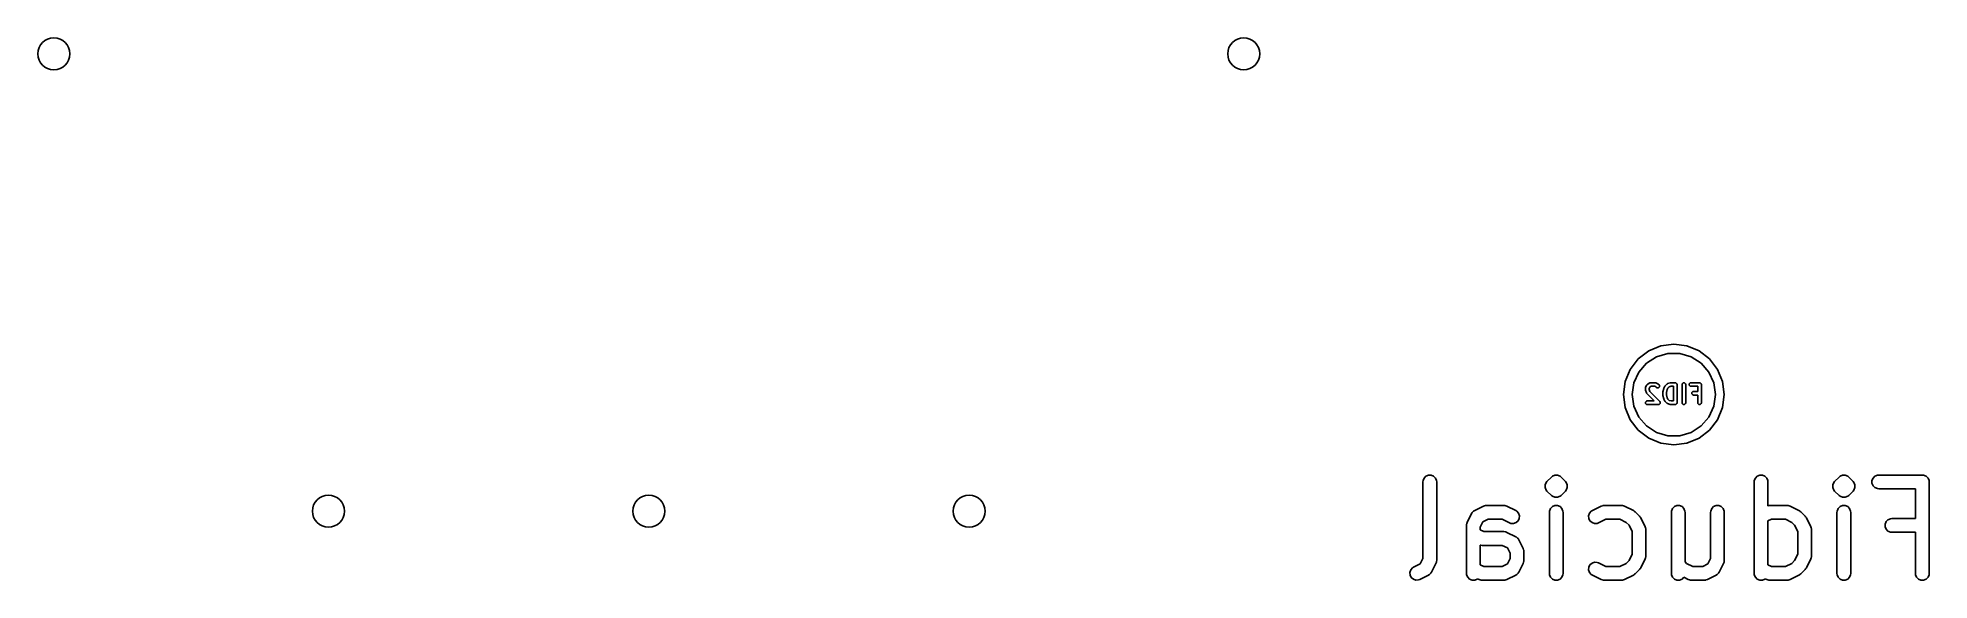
# Model space of a CAD drawing. Extents: x 4.95 to 6.28, y -5.75 to -4.21.
# Drawn here: x 5.466 to 6.279, y -4.443 to -4.21 of the extents above.
import ezdxf

# ---------------------------------------------------------------- set-up
doc = ezdxf.new("R2010")
doc.units = 0
doc.header["$MEASUREMENT"] = 0
doc.layers.add('BLACK', color=7, linetype='CONTINUOUS')

msp = doc.modelspace()

# ---------------------------------------------------------------- linework, layer by layer
at = {"layer": 'BLACK', "linetype": 'CONTINUOUS'}
for p, q in [((6.15846, -4.34444), (6.16369, -4.34227)), ((6.16369, -4.34227), (6.16929, -4.34154)), ((6.16929, -4.34154), (6.1749, -4.34227)), ((6.1749, -4.34227), (6.18012, -4.34444)), ((6.14838, -4.35758), (6.15054, -4.35236)), ((6.15054, -4.35236), (6.15398, -4.34788)), ((6.15398, -4.34788), (6.15846, -4.34444)), ((6.15757, -4.34966), (6.15423, -4.35351)), ((6.16186, -4.34691), (6.15757, -4.34966)), ((6.16674, -4.34547), (6.16186, -4.34691)), ((6.17184, -4.34547), (6.16674, -4.34547)), ((6.17673, -4.34691), (6.17184, -4.34547)), ((6.18101, -4.34966), (6.17673, -4.34691)), ((6.18012, -4.34444), (6.1846, -4.34788)), ((6.18435, -4.35351), (6.18101, -4.34966)), ((6.1846, -4.34788), (6.18804, -4.35236)), ((6.18804, -4.35236), (6.19021, -4.35758)), ((6.14764, -4.36319), (6.14838, -4.35758)), ((6.15212, -4.35815), (6.15139, -4.36319)), ((6.15423, -4.35351), (6.15212, -4.35815)), ((6.15707, -4.36032), (6.1571, -4.3602)), ((6.15708, -4.36034), (6.15707, -4.36032)), ((6.15707, -4.36038), (6.15708, -4.36034)), ((6.15707, -4.36113), (6.15707, -4.36038)), ((6.1571, -4.3602), (6.15713, -4.36007)), ((6.15713, -4.36007), (6.15714, -4.36006)), ((6.15714, -4.36006), (6.15715, -4.36002)), ((6.15715, -4.36002), (6.15753, -4.35927)), ((6.15753, -4.35927), (6.1576, -4.35917)), ((6.1576, -4.35917), (6.15767, -4.35907)), ((6.15767, -4.35907), (6.15805, -4.35869)), ((6.15805, -4.35869), (6.15815, -4.35862)), ((6.15815, -4.35862), (6.15825, -4.35855)), ((6.15825, -4.35855), (6.159, -4.35817)), ((6.15888, -4.36009), (6.15864, -4.36056)), ((6.15864, -4.36056), (6.15864, -4.361)), ((6.15907, -4.3599), (6.15888, -4.36009)), ((6.159, -4.35817), (6.15904, -4.35816)), ((6.15904, -4.35816), (6.15905, -4.35815)), ((6.15905, -4.35815), (6.15918, -4.35812)), ((6.15954, -4.35966), (6.15907, -4.3599)), ((6.15918, -4.35812), (6.1593, -4.35809)), ((6.1593, -4.35809), (6.15932, -4.3581)), ((6.15932, -4.3581), (6.15936, -4.35809)), ((6.15936, -4.35809), (6.16123, -4.35809)), ((6.16104, -4.35966), (6.15954, -4.35966)), ((6.16151, -4.3599), (6.16104, -4.35966)), ((6.16123, -4.35809), (6.16127, -4.3581)), ((6.16127, -4.3581), (6.16129, -4.35809)), ((6.16129, -4.35809), (6.16141, -4.35812)), ((6.16141, -4.35812), (6.16153, -4.35815)), ((6.1618, -4.36018), (6.16151, -4.3599)), ((6.16153, -4.35815), (6.16154, -4.35816)), ((6.16154, -4.35816), (6.16158, -4.35817)), ((6.16158, -4.35817), (6.16233, -4.35855)), ((6.16205, -4.36035), (6.1618, -4.36018)), ((6.16266, -4.36035), (6.16205, -4.36035)), ((6.16233, -4.35855), (6.16243, -4.35862)), ((6.16243, -4.35862), (6.16254, -4.35869)), ((6.16254, -4.35869), (6.16291, -4.35907)), ((6.16308, -4.35993), (6.16266, -4.36035)), ((6.16291, -4.35907), (6.16308, -4.35932)), ((6.16308, -4.35932), (6.16308, -4.35993)), ((6.16459, -4.36206), (6.16497, -4.36056)), ((6.16497, -4.36056), (6.165, -4.36048)), ((6.165, -4.36048), (6.16502, -4.3604)), ((6.16502, -4.3604), (6.1654, -4.35965)), ((6.1654, -4.35965), (6.16548, -4.35955)), ((6.16548, -4.35955), (6.16555, -4.35944)), ((6.16555, -4.35944), (6.1663, -4.35869)), ((6.1663, -4.35869), (6.16633, -4.35867)), ((6.16633, -4.35867), (6.16634, -4.35866)), ((6.16634, -4.35866), (6.16645, -4.35859)), ((6.16645, -4.35859), (6.16655, -4.35852)), ((6.16675, -4.36047), (6.16647, -4.36103)), ((6.16655, -4.35852), (6.16657, -4.35852)), ((6.16657, -4.35852), (6.16661, -4.3585)), ((6.16661, -4.3585), (6.16773, -4.35813)), ((6.16728, -4.35994), (6.16675, -4.36047)), ((6.16811, -4.35966), (6.16728, -4.35994)), ((6.16773, -4.35813), (6.16786, -4.35811)), ((6.16786, -4.35811), (6.16798, -4.35809)), ((6.16798, -4.35809), (6.16985, -4.35809)), ((6.16907, -4.35966), (6.16811, -4.35966)), ((6.16907, -4.36596), (6.16907, -4.35966)), ((6.16985, -4.35809), (6.17016, -4.35815)), ((6.17016, -4.35815), (6.17058, -4.35857)), ((6.17058, -4.35857), (6.17064, -4.35888)), ((6.17064, -4.35888), (6.17064, -4.36675)), ((6.17282, -4.35888), (6.17288, -4.35857)), ((6.17282, -4.36675), (6.17282, -4.35888)), ((6.17288, -4.35857), (6.1733, -4.35815)), ((6.1733, -4.35815), (6.1739, -4.35815)), ((6.1739, -4.35815), (6.17433, -4.35857)), ((6.17433, -4.35857), (6.17439, -4.35888)), ((6.17439, -4.35888), (6.17439, -4.36675)), ((6.17588, -4.35857), (6.1763, -4.35815)), ((6.17588, -4.35918), (6.17588, -4.35857)), ((6.1763, -4.3596), (6.17588, -4.35918)), ((6.1763, -4.35815), (6.1766, -4.35809)), ((6.1766, -4.35966), (6.1763, -4.3596)), ((6.1766, -4.35809), (6.18035, -4.35809)), ((6.17957, -4.35966), (6.1766, -4.35966)), ((6.17957, -4.36184), (6.17957, -4.35966)), ((6.18035, -4.35809), (6.18065, -4.35815)), ((6.18065, -4.35815), (6.18108, -4.35857)), ((6.18108, -4.35857), (6.18114, -4.35888)), ((6.18114, -4.35888), (6.18114, -4.36675)), ((6.18647, -4.35815), (6.18435, -4.35351)), ((6.18719, -4.36319), (6.18647, -4.35815)), ((6.19021, -4.35758), (6.19094, -4.36319)), ((6.14838, -4.36879), (6.14764, -4.36319)), ((6.15139, -4.36319), (6.15212, -4.36823)), ((6.15212, -4.36823), (6.15423, -4.37287)), ((6.15709, -4.36125), (6.15707, -4.36113)), ((6.15711, -4.36137), (6.15709, -4.36125)), ((6.15748, -4.3625), (6.15711, -4.36137)), ((6.15713, -4.36645), (6.15755, -4.36602)), ((6.15713, -4.36705), (6.15713, -4.36645)), ((6.15755, -4.36748), (6.15713, -4.36705)), ((6.1575, -4.36253), (6.15748, -4.3625)), ((6.1575, -4.36255), (6.1575, -4.36253)), ((6.15757, -4.36266), (6.1575, -4.36255)), ((6.15755, -4.36602), (6.15786, -4.36596)), ((6.15786, -4.36754), (6.15755, -4.36748)), ((6.15764, -4.36277), (6.15757, -4.36266)), ((6.15765, -4.36277), (6.15764, -4.36277)), ((6.15767, -4.36281), (6.15765, -4.36277)), ((6.16083, -4.36596), (6.15767, -4.36281)), ((6.15786, -4.36596), (6.16083, -4.36596)), ((6.16273, -4.36754), (6.15786, -4.36754)), ((6.15864, -4.361), (6.15892, -4.36182)), ((6.15892, -4.36182), (6.16329, -4.36619)), ((6.16303, -4.36748), (6.16273, -4.36754)), ((6.16346, -4.36705), (6.16303, -4.36748)), ((6.16329, -4.36619), (6.16346, -4.36645)), ((6.16346, -4.36645), (6.16346, -4.36705)), ((6.16457, -4.36225), (6.16459, -4.36216)), ((6.16457, -4.36338), (6.16457, -4.36225)), ((6.16459, -4.36347), (6.16457, -4.36338)), ((6.16459, -4.36216), (6.16459, -4.36206)), ((6.16459, -4.36357), (6.16459, -4.36347)), ((6.16497, -4.36507), (6.16459, -4.36357)), ((6.165, -4.36514), (6.16497, -4.36507)), ((6.16502, -4.36523), (6.165, -4.36514)), ((6.1654, -4.36598), (6.16502, -4.36523)), ((6.16548, -4.36608), (6.1654, -4.36598)), ((6.16555, -4.36618), (6.16548, -4.36608)), ((6.1663, -4.36693), (6.16555, -4.36618)), ((6.16647, -4.36103), (6.16614, -4.36235)), ((6.16614, -4.36235), (6.16614, -4.36328)), ((6.16614, -4.36328), (6.16647, -4.3646)), ((6.16633, -4.36695), (6.1663, -4.36693)), ((6.16634, -4.36697), (6.16633, -4.36695)), ((6.16645, -4.36703), (6.16634, -4.36697)), ((6.16655, -4.3671), (6.16645, -4.36703)), ((6.16647, -4.3646), (6.16675, -4.36516)), ((6.16657, -4.3671), (6.16655, -4.3671)), ((6.16661, -4.36712), (6.16657, -4.3671)), ((6.16773, -4.3675), (6.16661, -4.36712)), ((6.16675, -4.36516), (6.16728, -4.36569)), ((6.16728, -4.36569), (6.16811, -4.36596)), ((6.16786, -4.36751), (6.16773, -4.3675)), ((6.16798, -4.36754), (6.16786, -4.36751)), ((6.16985, -4.36754), (6.16798, -4.36754)), ((6.16811, -4.36596), (6.16907, -4.36596)), ((6.17016, -4.36748), (6.16985, -4.36754)), ((6.17058, -4.36705), (6.17016, -4.36748)), ((6.17064, -4.36675), (6.17058, -4.36705)), ((6.17288, -4.36705), (6.17282, -4.36675)), ((6.1733, -4.36748), (6.17288, -4.36705)), ((6.1739, -4.36748), (6.1733, -4.36748)), ((6.17433, -4.36705), (6.1739, -4.36748)), ((6.17439, -4.36675), (6.17433, -4.36705)), ((6.177, -4.36232), (6.17743, -4.3619)), ((6.177, -4.36293), (6.177, -4.36232)), ((6.17743, -4.36335), (6.177, -4.36293)), ((6.17743, -4.3619), (6.17773, -4.36184)), ((6.17773, -4.36341), (6.17743, -4.36335)), ((6.17773, -4.36184), (6.17957, -4.36184)), ((6.17957, -4.36341), (6.17773, -4.36341)), ((6.17957, -4.36675), (6.17957, -4.36341)), ((6.17962, -4.36705), (6.17957, -4.36675)), ((6.18005, -4.36748), (6.17962, -4.36705)), ((6.18065, -4.36748), (6.18005, -4.36748)), ((6.18108, -4.36705), (6.18065, -4.36748)), ((6.18114, -4.36675), (6.18108, -4.36705)), ((6.18435, -4.37287), (6.18647, -4.36823)), ((6.18647, -4.36823), (6.18719, -4.36319)), ((6.19094, -4.36319), (6.19021, -4.36879)), ((6.15054, -4.37402), (6.14838, -4.36879)), ((6.15398, -4.3785), (6.15054, -4.37402)), ((6.15423, -4.37287), (6.15757, -4.37672)), ((6.15757, -4.37672), (6.16186, -4.37947)), ((6.17673, -4.37947), (6.18101, -4.37672)), ((6.18101, -4.37672), (6.18435, -4.37287)), ((6.18804, -4.37402), (6.1846, -4.3785)), ((6.19021, -4.36879), (6.18804, -4.37402)), ((6.15846, -4.38194), (6.15398, -4.3785)), ((6.16369, -4.3841), (6.15846, -4.38194)), ((6.16186, -4.37947), (6.16674, -4.38091)), ((6.16929, -4.38484), (6.16369, -4.3841)), ((6.16674, -4.38091), (6.17184, -4.38091)), ((6.1749, -4.3841), (6.16929, -4.38484)), ((6.17184, -4.38091), (6.17673, -4.37947)), ((6.18012, -4.38194), (6.1749, -4.3841)), ((6.1846, -4.3785), (6.18012, -4.38194)), ((6.06135, -4.40078), (6.06141, -4.4002)), ((6.06135, -4.43383), (6.06135, -4.40078)), ((6.06141, -4.4002), (6.06185, -4.39914)), ((6.06185, -4.39914), (6.06266, -4.39833)), ((6.06266, -4.39833), (6.06373, -4.39788)), ((6.06373, -4.39788), (6.06488, -4.39788)), ((6.06488, -4.39788), (6.06594, -4.39833)), ((6.06594, -4.39833), (6.06676, -4.39914)), ((6.06676, -4.39914), (6.0672, -4.4002)), ((6.0672, -4.4002), (6.06726, -4.40078)), ((6.06726, -4.40078), (6.06726, -4.43453)), ((6.1139, -4.40208), (6.11434, -4.40101)), ((6.11434, -4.40101), (6.11471, -4.40057)), ((6.11471, -4.40057), (6.11658, -4.39869)), ((6.11658, -4.39869), (6.11703, -4.39833)), ((6.11703, -4.39833), (6.1181, -4.39788)), ((6.1181, -4.39788), (6.11925, -4.39788)), ((6.11925, -4.39788), (6.11925, -4.39788)), ((6.11925, -4.39788), (6.12031, -4.39833)), ((6.12031, -4.39833), (6.12076, -4.39869)), ((6.12076, -4.39869), (6.12264, -4.40057)), ((6.12264, -4.40057), (6.123, -4.40101)), ((6.123, -4.40101), (6.12314, -4.40136)), ((6.20383, -4.40078), (6.20389, -4.4002)), ((6.20383, -4.44015), (6.20383, -4.40078)), ((6.20389, -4.4002), (6.20433, -4.39914)), ((6.20433, -4.39914), (6.20515, -4.39833)), ((6.20515, -4.39833), (6.20621, -4.39788)), ((6.20621, -4.39788), (6.20736, -4.39788)), ((6.20736, -4.39788), (6.20843, -4.39833)), ((6.20843, -4.39833), (6.20924, -4.39914)), ((6.20924, -4.39914), (6.20968, -4.4002)), ((6.20968, -4.4002), (6.20974, -4.40078)), ((6.20974, -4.40078), (6.20974, -4.41106)), ((6.23764, -4.40208), (6.23808, -4.40101)), ((6.23808, -4.40101), (6.23844, -4.40057)), ((6.23844, -4.40057), (6.24032, -4.39869)), ((6.24032, -4.39869), (6.24077, -4.39833)), ((6.24077, -4.39833), (6.24183, -4.39788)), ((6.24183, -4.39788), (6.24298, -4.39788)), ((6.24298, -4.39788), (6.24298, -4.39788)), ((6.24298, -4.39788), (6.24405, -4.39833)), ((6.24405, -4.39833), (6.2445, -4.39869)), ((6.2445, -4.39869), (6.24637, -4.40057)), ((6.24637, -4.40057), (6.24674, -4.40101)), ((6.24674, -4.40101), (6.24688, -4.40136)), ((6.25451, -4.4002), (6.25495, -4.39914)), ((6.25451, -4.40136), (6.25451, -4.4002)), ((6.25495, -4.39914), (6.25576, -4.39833)), ((6.25576, -4.39833), (6.25683, -4.39788)), ((6.25683, -4.39788), (6.25741, -4.39783)), ((6.25741, -4.39783), (6.27615, -4.39783)), ((6.27615, -4.39783), (6.27673, -4.39788)), ((6.27673, -4.39788), (6.27779, -4.39833)), ((6.27779, -4.39833), (6.27861, -4.39914)), ((6.27861, -4.39914), (6.27905, -4.4002)), ((6.27905, -4.4002), (6.27911, -4.40078)), ((6.27911, -4.40078), (6.27911, -4.44015)), ((6.1139, -4.40323), (6.1139, -4.40208)), ((6.11434, -4.4043), (6.1139, -4.40323)), ((6.11471, -4.40474), (6.11434, -4.4043)), ((6.11658, -4.40662), (6.11471, -4.40474)), ((6.11703, -4.40698), (6.11658, -4.40662)), ((6.1181, -4.40743), (6.11703, -4.40698)), ((6.11925, -4.40743), (6.1181, -4.40743)), ((6.1181, -4.40743), (6.1181, -4.40743)), ((6.12031, -4.40698), (6.11925, -4.40743)), ((6.11925, -4.40743), (6.11925, -4.40743)), ((6.12076, -4.40662), (6.12031, -4.40698)), ((6.12264, -4.40474), (6.12076, -4.40662)), ((6.123, -4.4043), (6.12264, -4.40474)), ((6.12344, -4.40323), (6.123, -4.4043)), ((6.12314, -4.40136), (6.12344, -4.40208)), ((6.12344, -4.40208), (6.12344, -4.40323)), ((6.23764, -4.40323), (6.23764, -4.40208)), ((6.23808, -4.4043), (6.23764, -4.40323)), ((6.23844, -4.40474), (6.23808, -4.4043)), ((6.24032, -4.40662), (6.23844, -4.40474)), ((6.24077, -4.40698), (6.24032, -4.40662)), ((6.24183, -4.40743), (6.24077, -4.40698)), ((6.24298, -4.40743), (6.24183, -4.40743)), ((6.24183, -4.40743), (6.24183, -4.40743)), ((6.24405, -4.40698), (6.24298, -4.40743)), ((6.24298, -4.40743), (6.24298, -4.40743)), ((6.2445, -4.40662), (6.24405, -4.40698)), ((6.24637, -4.40474), (6.2445, -4.40662)), ((6.24674, -4.4043), (6.24637, -4.40474)), ((6.24718, -4.40323), (6.24674, -4.4043)), ((6.24688, -4.40136), (6.24718, -4.40208)), ((6.24718, -4.40208), (6.24718, -4.40323)), ((6.25495, -4.40242), (6.25451, -4.40136)), ((6.25576, -4.40324), (6.25495, -4.40242)), ((6.25683, -4.40368), (6.25576, -4.40324)), ((6.25741, -4.40373), (6.25683, -4.40368)), ((6.2732, -4.40373), (6.25741, -4.40373)), ((6.2732, -4.41658), (6.2732, -4.40373)), ((6.08041, -4.41821), (6.08229, -4.41446)), ((6.08229, -4.41446), (6.08235, -4.41436)), ((6.08235, -4.41436), (6.08236, -4.41432)), ((6.08236, -4.41432), (6.08241, -4.41426)), ((6.08241, -4.41426), (6.08259, -4.41397)), ((6.08259, -4.41397), (6.08287, -4.41373)), ((6.08287, -4.41373), (6.08312, -4.41345)), ((6.08312, -4.41345), (6.08341, -4.41326)), ((6.08341, -4.41326), (6.08346, -4.41321)), ((6.08346, -4.41321), (6.08351, -4.4132)), ((6.08351, -4.4132), (6.08361, -4.41314)), ((6.08361, -4.41314), (6.08736, -4.41126)), ((6.08937, -4.41686), (6.08713, -4.41798)), ((6.08736, -4.41126), (6.0879, -4.41106)), ((6.0879, -4.41106), (6.088, -4.41105)), ((6.088, -4.41105), (6.0881, -4.41101)), ((6.0881, -4.41101), (6.08868, -4.41095)), ((6.08868, -4.41095), (6.09618, -4.41095)), ((6.09548, -4.41686), (6.08937, -4.41686)), ((6.0986, -4.41842), (6.09548, -4.41686)), ((6.09618, -4.41095), (6.09675, -4.41101)), ((6.09675, -4.41101), (6.09685, -4.41105)), ((6.09685, -4.41105), (6.09696, -4.41106)), ((6.09696, -4.41106), (6.0975, -4.41126)), ((6.0975, -4.41126), (6.10125, -4.41314)), ((6.10125, -4.41314), (6.10174, -4.41345)), ((6.10226, -4.41759), (6.10139, -4.41834)), ((6.10174, -4.41345), (6.10249, -4.41432)), ((6.10277, -4.41656), (6.10226, -4.41759)), ((6.10249, -4.41432), (6.10285, -4.41541)), ((6.10285, -4.41541), (6.10277, -4.41656)), ((6.11572, -4.4139), (6.11578, -4.41333)), ((6.11572, -4.44015), (6.11572, -4.4139)), ((6.11578, -4.41333), (6.11622, -4.41226)), ((6.11622, -4.41226), (6.11703, -4.41145)), ((6.11703, -4.41145), (6.1181, -4.41101)), ((6.1181, -4.41101), (6.11925, -4.41101)), ((6.11925, -4.41101), (6.12031, -4.41145)), ((6.12031, -4.41145), (6.12113, -4.41226)), ((6.12113, -4.41226), (6.12157, -4.41333)), ((6.12157, -4.41333), (6.12163, -4.4139)), ((6.12163, -4.4139), (6.12163, -4.44015)), ((6.13262, -4.41541), (6.13298, -4.41432)), ((6.1327, -4.41656), (6.13262, -4.41541)), ((6.13321, -4.41759), (6.1327, -4.41656)), ((6.13298, -4.41432), (6.13374, -4.41345)), ((6.13408, -4.41834), (6.13321, -4.41759)), ((6.13374, -4.41345), (6.13423, -4.41314)), ((6.13423, -4.41314), (6.13797, -4.41126)), ((6.13999, -4.41686), (6.13687, -4.41842)), ((6.13797, -4.41126), (6.13852, -4.41106)), ((6.13852, -4.41106), (6.13862, -4.41105)), ((6.13862, -4.41105), (6.13872, -4.41101)), ((6.13872, -4.41101), (6.1393, -4.41095)), ((6.1393, -4.41095), (6.14679, -4.41095)), ((6.1461, -4.41686), (6.13999, -4.41686)), ((6.14879, -4.41821), (6.1461, -4.41686)), ((6.14679, -4.41095), (6.14737, -4.41101)), ((6.14737, -4.41101), (6.14747, -4.41105)), ((6.14747, -4.41105), (6.14757, -4.41106)), ((6.14757, -4.41106), (6.14811, -4.41126)), ((6.14811, -4.41126), (6.15186, -4.41314)), ((6.15186, -4.41314), (6.15211, -4.41329)), ((6.15211, -4.41329), (6.15218, -4.41332)), ((6.15218, -4.41332), (6.15227, -4.41339)), ((6.15227, -4.41339), (6.15235, -4.41345)), ((6.15235, -4.41345), (6.15241, -4.4135)), ((6.15241, -4.4135), (6.15263, -4.41369)), ((6.15263, -4.41369), (6.15451, -4.41557)), ((6.15451, -4.41557), (6.15469, -4.41579)), ((6.15469, -4.41579), (6.15475, -4.41584)), ((6.15475, -4.41584), (6.15481, -4.41593)), ((6.15481, -4.41593), (6.15487, -4.41601)), ((6.15487, -4.41601), (6.1549, -4.41608)), ((6.1549, -4.41608), (6.15506, -4.41633)), ((6.15506, -4.41633), (6.15693, -4.42008)), ((6.16821, -4.4139), (6.16827, -4.41333)), ((6.16821, -4.44015), (6.16821, -4.4139)), ((6.16827, -4.41333), (6.16871, -4.41226)), ((6.16871, -4.41226), (6.16953, -4.41145)), ((6.16953, -4.41145), (6.17059, -4.41101)), ((6.17059, -4.41101), (6.17174, -4.41101)), ((6.17174, -4.41101), (6.17281, -4.41145)), ((6.17281, -4.41145), (6.17362, -4.41226)), ((6.17362, -4.41226), (6.17406, -4.41333)), ((6.17406, -4.41333), (6.17412, -4.4139)), ((6.17412, -4.4139), (6.17412, -4.43518)), ((6.18509, -4.4139), (6.18514, -4.41333)), ((6.18509, -4.43383), (6.18509, -4.4139)), ((6.18514, -4.41333), (6.18558, -4.41226)), ((6.18558, -4.41226), (6.1864, -4.41145)), ((6.1864, -4.41145), (6.18746, -4.41101)), ((6.18746, -4.41101), (6.18862, -4.41101)), ((6.18862, -4.41101), (6.18968, -4.41145)), ((6.18968, -4.41145), (6.19049, -4.41226)), ((6.19049, -4.41226), (6.19093, -4.41333)), ((6.19093, -4.41333), (6.19099, -4.4139)), ((6.19099, -4.4139), (6.19099, -4.43453)), ((6.20974, -4.41106), (6.20976, -4.41106)), ((6.21123, -4.41686), (6.20974, -4.4176)), ((6.20976, -4.41106), (6.20986, -4.41105)), ((6.20986, -4.41105), (6.20996, -4.41101)), ((6.20996, -4.41101), (6.21054, -4.41095)), ((6.21054, -4.41095), (6.21804, -4.41095)), ((6.21734, -4.41686), (6.21123, -4.41686)), ((6.22004, -4.41821), (6.21734, -4.41686)), ((6.21804, -4.41095), (6.21861, -4.41101)), ((6.21861, -4.41101), (6.21871, -4.41105)), ((6.21871, -4.41105), (6.21882, -4.41106)), ((6.21882, -4.41106), (6.21936, -4.41126)), ((6.21936, -4.41126), (6.22311, -4.41314)), ((6.22311, -4.41314), (6.22335, -4.41329)), ((6.22335, -4.41329), (6.22343, -4.41332)), ((6.22343, -4.41332), (6.22351, -4.41339)), ((6.22351, -4.41339), (6.2236, -4.41345)), ((6.2236, -4.41345), (6.22365, -4.4135)), ((6.22365, -4.4135), (6.22387, -4.41369)), ((6.22387, -4.41369), (6.22575, -4.41557)), ((6.22575, -4.41557), (6.22593, -4.41579)), ((6.22593, -4.41579), (6.22599, -4.41584)), ((6.22599, -4.41584), (6.22605, -4.41593)), ((6.22605, -4.41593), (6.22611, -4.41601)), ((6.22611, -4.41601), (6.22614, -4.41608)), ((6.22614, -4.41608), (6.2263, -4.41633)), ((6.2263, -4.41633), (6.22818, -4.42008)), ((6.23945, -4.4139), (6.23951, -4.41333)), ((6.23945, -4.44015), (6.23945, -4.4139)), ((6.23951, -4.41333), (6.23995, -4.41226)), ((6.23995, -4.41226), (6.24077, -4.41145)), ((6.24077, -4.41145), (6.24183, -4.41101)), ((6.24183, -4.41101), (6.24298, -4.41101)), ((6.24298, -4.41101), (6.24405, -4.41145)), ((6.24405, -4.41145), (6.24486, -4.41226)), ((6.24486, -4.41226), (6.2453, -4.41333)), ((6.2453, -4.41333), (6.24536, -4.4139)), ((6.24536, -4.4139), (6.24536, -4.44015)), ((6.26057, -4.41789), (6.26139, -4.41707)), ((6.26139, -4.41707), (6.26245, -4.41663)), ((6.26245, -4.41663), (6.26303, -4.41658)), ((6.26303, -4.41658), (6.2732, -4.41658)), ((6.0801, -4.41953), (6.08016, -4.41895)), ((6.0801, -4.44015), (6.0801, -4.41953)), ((6.08016, -4.41895), (6.0802, -4.41885)), ((6.0802, -4.41875), (6.08041, -4.41821)), ((6.0802, -4.41885), (6.0802, -4.41875)), ((6.08713, -4.41798), (6.086, -4.42022)), ((6.086, -4.42022), (6.086, -4.42145)), ((6.086, -4.42145), (6.0875, -4.4222)), ((6.0875, -4.4222), (6.09618, -4.4222)), ((6.09618, -4.4222), (6.09675, -4.42226)), ((6.09675, -4.42226), (6.09685, -4.4223)), ((6.09685, -4.4223), (6.09696, -4.4223)), ((6.09696, -4.4223), (6.0975, -4.42251)), ((6.0975, -4.42251), (6.10125, -4.42439)), ((6.09915, -4.41863), (6.0986, -4.41842)), ((6.10029, -4.41871), (6.09915, -4.41863)), ((6.10139, -4.41834), (6.10029, -4.41871)), ((6.10125, -4.42439), (6.10134, -4.42445)), ((6.10134, -4.42445), (6.10139, -4.42446)), ((6.10139, -4.42446), (6.10144, -4.42451)), ((6.10144, -4.42451), (6.10174, -4.42469)), ((6.10174, -4.42469), (6.10198, -4.42497)), ((6.10198, -4.42497), (6.10226, -4.42522)), ((6.10226, -4.42522), (6.10244, -4.42551)), ((6.10244, -4.42551), (6.10249, -4.42556)), ((6.10249, -4.42556), (6.10251, -4.42561)), ((6.10251, -4.42561), (6.10257, -4.42571)), ((6.10257, -4.42571), (6.10444, -4.42946)), ((6.13518, -4.41871), (6.13408, -4.41834)), ((6.13633, -4.41863), (6.13518, -4.41871)), ((6.13687, -4.41842), (6.13633, -4.41863)), ((6.14999, -4.4194), (6.14879, -4.41821)), ((6.15134, -4.4221), (6.14999, -4.4194)), ((6.15134, -4.43195), (6.15134, -4.4221)), ((6.15693, -4.42008), (6.15714, -4.42062)), ((6.15714, -4.42062), (6.15715, -4.42073)), ((6.15715, -4.42073), (6.15719, -4.42083)), ((6.15719, -4.42083), (6.15725, -4.4214)), ((6.15725, -4.4214), (6.15725, -4.43265)), ((6.20974, -4.4176), (6.20974, -4.43645)), ((6.22123, -4.4194), (6.22004, -4.41821)), ((6.22258, -4.4221), (6.22123, -4.4194)), ((6.22258, -4.43195), (6.22258, -4.4221)), ((6.22818, -4.42008), (6.22838, -4.42062)), ((6.22838, -4.42062), (6.22839, -4.42073)), ((6.22839, -4.42073), (6.22843, -4.42083)), ((6.22843, -4.42083), (6.22849, -4.4214)), ((6.22849, -4.4214), (6.22849, -4.43265)), ((6.26013, -4.41895), (6.26057, -4.41789)), ((6.26013, -4.4201), (6.26013, -4.41895)), ((6.26057, -4.42117), (6.26013, -4.4201)), ((6.26139, -4.42198), (6.26057, -4.42117)), ((6.26245, -4.42242), (6.26139, -4.42198)), ((6.26303, -4.42248), (6.26245, -4.42242)), ((6.2732, -4.42248), (6.26303, -4.42248)), ((6.2732, -4.44015), (6.2732, -4.42248)), ((6.06023, -4.43607), (6.06135, -4.43383)), ((6.08602, -4.428), (6.086, -4.42799)), ((6.086, -4.42799), (6.086, -4.43645)), ((6.08613, -4.42801), (6.08602, -4.428)), ((6.08623, -4.42805), (6.08613, -4.42801)), ((6.0868, -4.4281), (6.08623, -4.42805)), ((6.09548, -4.4281), (6.0868, -4.4281)), ((6.09772, -4.42923), (6.09548, -4.4281)), ((6.09885, -4.43147), (6.09772, -4.42923)), ((6.09772, -4.43607), (6.09885, -4.43383)), ((6.09885, -4.43383), (6.09885, -4.43147)), ((6.10444, -4.42946), (6.10465, -4.43)), ((6.10465, -4.43), (6.10466, -4.4301)), ((6.10466, -4.4301), (6.1047, -4.4302)), ((6.1047, -4.4302), (6.10475, -4.43078)), ((6.10475, -4.43078), (6.10475, -4.43453)), ((6.14999, -4.43465), (6.15134, -4.43195)), ((6.15714, -4.43343), (6.15693, -4.43397)), ((6.15715, -4.43333), (6.15714, -4.43343)), ((6.15719, -4.43323), (6.15715, -4.43333)), ((6.15725, -4.43265), (6.15719, -4.43323)), ((6.18396, -4.43607), (6.18509, -4.43383)), ((6.22123, -4.43465), (6.22258, -4.43195)), ((6.22838, -4.43343), (6.22818, -4.43397)), ((6.22839, -4.43333), (6.22838, -4.43343)), ((6.22843, -4.43323), (6.22839, -4.43333)), ((6.22849, -4.43265), (6.22843, -4.43323)), ((6.05575, -4.43978), (6.05611, -4.43869)), ((6.05583, -4.44093), (6.05575, -4.43978)), ((6.05635, -4.44196), (6.05583, -4.44093)), ((6.05611, -4.43869), (6.05687, -4.43782)), ((6.05722, -4.44272), (6.05635, -4.44196)), ((6.05687, -4.43782), (6.05736, -4.43751)), ((6.05736, -4.43751), (6.06023, -4.43607)), ((6.06375, -4.44092), (6.06, -4.44279)), ((6.06385, -4.44086), (6.06375, -4.44092)), ((6.06389, -4.44084), (6.06385, -4.44086)), ((6.06395, -4.44079), (6.06389, -4.44084)), ((6.06424, -4.44061), (6.06395, -4.44079)), ((6.06448, -4.44033), (6.06424, -4.44061)), ((6.06476, -4.44009), (6.06448, -4.44033)), ((6.06495, -4.43979), (6.06476, -4.44009)), ((6.06499, -4.43974), (6.06495, -4.43979)), ((6.06501, -4.43969), (6.06499, -4.43974)), ((6.06507, -4.4396), (6.06501, -4.43969)), ((6.06695, -4.43585), (6.06507, -4.4396)), ((6.06715, -4.43531), (6.06695, -4.43585)), ((6.06716, -4.4352), (6.06715, -4.43531)), ((6.0672, -4.4351), (6.06716, -4.4352)), ((6.06726, -4.43453), (6.0672, -4.4351)), ((6.08016, -4.44073), (6.0801, -4.44015)), ((6.0806, -4.44179), (6.08016, -4.44073)), ((6.08141, -4.44261), (6.0806, -4.44179)), ((6.086, -4.43645), (6.0875, -4.4372)), ((6.0875, -4.4372), (6.09548, -4.4372)), ((6.09548, -4.4372), (6.09772, -4.43607)), ((6.10125, -4.44092), (6.0975, -4.44279)), ((6.10134, -4.44086), (6.10125, -4.44092)), ((6.10139, -4.44084), (6.10134, -4.44086)), ((6.10144, -4.44079), (6.10139, -4.44084)), ((6.10174, -4.44061), (6.10144, -4.44079)), ((6.10198, -4.44033), (6.10174, -4.44061)), ((6.10226, -4.44009), (6.10198, -4.44033)), ((6.10244, -4.43979), (6.10226, -4.44009)), ((6.10249, -4.43974), (6.10244, -4.43979)), ((6.10251, -4.43969), (6.10249, -4.43974)), ((6.10257, -4.4396), (6.10251, -4.43969)), ((6.10444, -4.43585), (6.10257, -4.4396)), ((6.10465, -4.43531), (6.10444, -4.43585)), ((6.10466, -4.4352), (6.10465, -4.43531)), ((6.1047, -4.4351), (6.10466, -4.4352)), ((6.10475, -4.43453), (6.1047, -4.4351)), ((6.11578, -4.44073), (6.11572, -4.44015)), ((6.11622, -4.44179), (6.11578, -4.44073)), ((6.11703, -4.44261), (6.11622, -4.44179)), ((6.12113, -4.44179), (6.12031, -4.44261)), ((6.12157, -4.44073), (6.12113, -4.44179)), ((6.12163, -4.44015), (6.12157, -4.44073)), ((6.13262, -4.43864), (6.1327, -4.4375)), ((6.13298, -4.43974), (6.13262, -4.43864)), ((6.1327, -4.4375), (6.13321, -4.43647)), ((6.13374, -4.44061), (6.13298, -4.43974)), ((6.13321, -4.43647), (6.13408, -4.43571)), ((6.13423, -4.44092), (6.13374, -4.44061)), ((6.13408, -4.43571), (6.13518, -4.43535)), ((6.13797, -4.44279), (6.13423, -4.44092)), ((6.13518, -4.43535), (6.13633, -4.43543)), ((6.13633, -4.43543), (6.13687, -4.43563)), ((6.13687, -4.43563), (6.13999, -4.4372)), ((6.13999, -4.4372), (6.1461, -4.4372)), ((6.1461, -4.4372), (6.14879, -4.43585)), ((6.15186, -4.44092), (6.14811, -4.44279)), ((6.14879, -4.43585), (6.14999, -4.43465)), ((6.15211, -4.44076), (6.15186, -4.44092)), ((6.15218, -4.44073), (6.15211, -4.44076)), ((6.15227, -4.44066), (6.15218, -4.44073)), ((6.15235, -4.44061), (6.15227, -4.44066)), ((6.15241, -4.44055), (6.15235, -4.44061)), ((6.15263, -4.44036), (6.15241, -4.44055)), ((6.15451, -4.43849), (6.15263, -4.44036)), ((6.15469, -4.43826), (6.15451, -4.43849)), ((6.15475, -4.43821), (6.15469, -4.43826)), ((6.15481, -4.43812), (6.15475, -4.43821)), ((6.15487, -4.43804), (6.15481, -4.43812)), ((6.1549, -4.43797), (6.15487, -4.43804)), ((6.15506, -4.43772), (6.1549, -4.43797)), ((6.15693, -4.43397), (6.15506, -4.43772)), ((6.16827, -4.44073), (6.16821, -4.44015)), ((6.16871, -4.44179), (6.16827, -4.44073)), ((6.16953, -4.44261), (6.16871, -4.44179)), ((6.17357, -4.44184), (6.17281, -4.44261)), ((6.17547, -4.44279), (6.17357, -4.44184)), ((6.17412, -4.43518), (6.17479, -4.43585)), ((6.17479, -4.43585), (6.17749, -4.4372)), ((6.17749, -4.4372), (6.18172, -4.4372)), ((6.18172, -4.4372), (6.18396, -4.43607)), ((6.18748, -4.44092), (6.18374, -4.44279)), ((6.18758, -4.44086), (6.18748, -4.44092)), ((6.18763, -4.44084), (6.18758, -4.44086)), ((6.18768, -4.44079), (6.18763, -4.44084)), ((6.18797, -4.44061), (6.18768, -4.44079)), ((6.18822, -4.44033), (6.18797, -4.44061)), ((6.1885, -4.44009), (6.18822, -4.44033)), ((6.18868, -4.43979), (6.1885, -4.44009)), ((6.18873, -4.43974), (6.18868, -4.43979)), ((6.18874, -4.43969), (6.18873, -4.43974)), ((6.18881, -4.4396), (6.18874, -4.43969)), ((6.19068, -4.43585), (6.18881, -4.4396)), ((6.19089, -4.43531), (6.19068, -4.43585)), ((6.19093, -4.4351), (6.19089, -4.4352)), ((6.19089, -4.4352), (6.19089, -4.43531)), ((6.19099, -4.43453), (6.19093, -4.4351)), ((6.20389, -4.44073), (6.20383, -4.44015)), ((6.20433, -4.44179), (6.20389, -4.44073)), ((6.20515, -4.44261), (6.20433, -4.44179)), ((6.20974, -4.43645), (6.21123, -4.4372)), ((6.21123, -4.4372), (6.21734, -4.4372)), ((6.21734, -4.4372), (6.22004, -4.43585)), ((6.22311, -4.44092), (6.21936, -4.44279)), ((6.22004, -4.43585), (6.22123, -4.43465)), ((6.22335, -4.44076), (6.22311, -4.44092)), ((6.22343, -4.44073), (6.22335, -4.44076)), ((6.22351, -4.44066), (6.22343, -4.44073)), ((6.2236, -4.44061), (6.22351, -4.44066)), ((6.22365, -4.44055), (6.2236, -4.44061)), ((6.22387, -4.44036), (6.22365, -4.44055)), ((6.22575, -4.43849), (6.22387, -4.44036)), ((6.22593, -4.43826), (6.22575, -4.43849)), ((6.22599, -4.43821), (6.22593, -4.43826)), ((6.22605, -4.43812), (6.22599, -4.43821)), ((6.22611, -4.43804), (6.22605, -4.43812)), ((6.22614, -4.43797), (6.22611, -4.43804)), ((6.2263, -4.43772), (6.22614, -4.43797)), ((6.22818, -4.43397), (6.2263, -4.43772)), ((6.23951, -4.44073), (6.23945, -4.44015)), ((6.23995, -4.44179), (6.23951, -4.44073)), ((6.24077, -4.44261), (6.23995, -4.44179)), ((6.24486, -4.44179), (6.24405, -4.44261)), ((6.2453, -4.44073), (6.24486, -4.44179)), ((6.24536, -4.44015), (6.2453, -4.44073)), ((6.27326, -4.44073), (6.2732, -4.44015)), ((6.2737, -4.44179), (6.27326, -4.44073)), ((6.27451, -4.44261), (6.2737, -4.44179)), ((6.27861, -4.44179), (6.27779, -4.44261)), ((6.27905, -4.44073), (6.27861, -4.44179)), ((6.27911, -4.44015), (6.27905, -4.44073)), ((6.05831, -4.44308), (6.05722, -4.44272)), ((6.05946, -4.443), (6.05831, -4.44308)), ((6.06, -4.44279), (6.05946, -4.443)), ((6.08248, -4.44305), (6.08141, -4.44261)), ((6.08363, -4.44305), (6.08248, -4.44305)), ((6.08469, -4.44261), (6.08363, -4.44305)), ((6.08483, -4.44247), (6.08469, -4.44261)), ((6.08548, -4.44279), (6.08483, -4.44247)), ((6.08602, -4.443), (6.08548, -4.44279)), ((6.08613, -4.44301), (6.08602, -4.443)), ((6.08623, -4.44305), (6.08613, -4.44301)), ((6.0868, -4.4431), (6.08623, -4.44305)), ((6.09618, -4.4431), (6.0868, -4.4431)), ((6.09675, -4.44305), (6.09618, -4.4431)), ((6.09685, -4.44301), (6.09675, -4.44305)), ((6.09696, -4.443), (6.09685, -4.44301)), ((6.0975, -4.44279), (6.09696, -4.443)), ((6.1181, -4.44305), (6.11703, -4.44261)), ((6.11925, -4.44305), (6.1181, -4.44305)), ((6.12031, -4.44261), (6.11925, -4.44305)), ((6.13852, -4.443), (6.13797, -4.44279)), ((6.13862, -4.44301), (6.13852, -4.443)), ((6.13872, -4.44305), (6.13862, -4.44301)), ((6.1393, -4.4431), (6.13872, -4.44305)), ((6.14679, -4.4431), (6.1393, -4.4431)), ((6.14737, -4.44305), (6.14679, -4.4431)), ((6.14747, -4.44301), (6.14737, -4.44305)), ((6.14757, -4.443), (6.14747, -4.44301)), ((6.14811, -4.44279), (6.14757, -4.443)), ((6.17059, -4.44305), (6.16953, -4.44261)), ((6.17174, -4.44305), (6.17059, -4.44305)), ((6.17281, -4.44261), (6.17174, -4.44305)), ((6.17601, -4.443), (6.17547, -4.44279)), ((6.17612, -4.44301), (6.17601, -4.443)), ((6.17621, -4.44305), (6.17612, -4.44301)), ((6.17679, -4.4431), (6.17621, -4.44305)), ((6.18241, -4.4431), (6.17679, -4.4431)), ((6.18299, -4.44305), (6.18241, -4.4431)), ((6.18309, -4.44301), (6.18299, -4.44305)), ((6.18319, -4.443), (6.18309, -4.44301)), ((6.18374, -4.44279), (6.18319, -4.443)), ((6.20621, -4.44305), (6.20515, -4.44261)), ((6.20736, -4.44305), (6.20621, -4.44305)), ((6.20843, -4.44261), (6.20736, -4.44305)), ((6.20857, -4.44247), (6.20843, -4.44261)), ((6.20922, -4.44279), (6.20857, -4.44247)), ((6.20976, -4.443), (6.20922, -4.44279)), ((6.20986, -4.44301), (6.20976, -4.443)), ((6.20996, -4.44305), (6.20986, -4.44301)), ((6.21054, -4.4431), (6.20996, -4.44305)), ((6.21804, -4.4431), (6.21054, -4.4431)), ((6.21861, -4.44305), (6.21804, -4.4431)), ((6.21871, -4.44301), (6.21861, -4.44305)), ((6.21882, -4.443), (6.21871, -4.44301)), ((6.21936, -4.44279), (6.21882, -4.443)), ((6.24183, -4.44305), (6.24077, -4.44261)), ((6.24298, -4.44305), (6.24183, -4.44305)), ((6.24405, -4.44261), (6.24298, -4.44305)), ((6.27558, -4.44305), (6.27451, -4.44261)), ((6.27673, -4.44305), (6.27558, -4.44305)), ((6.27779, -4.44261), (6.27673, -4.44305))]:
    msp.add_line(p, q, dxfattribs=at)
at = {"layer": 'BLACK'}
for centre in [(5.47244, -4.21654), (5.98425, -4.21654), (5.59055, -4.41339), (5.72835, -4.41339), (5.86614, -4.41339)]:
    msp.add_circle(centre, 0.00689, dxfattribs=at)

doc.saveas('drawing.dxf')
